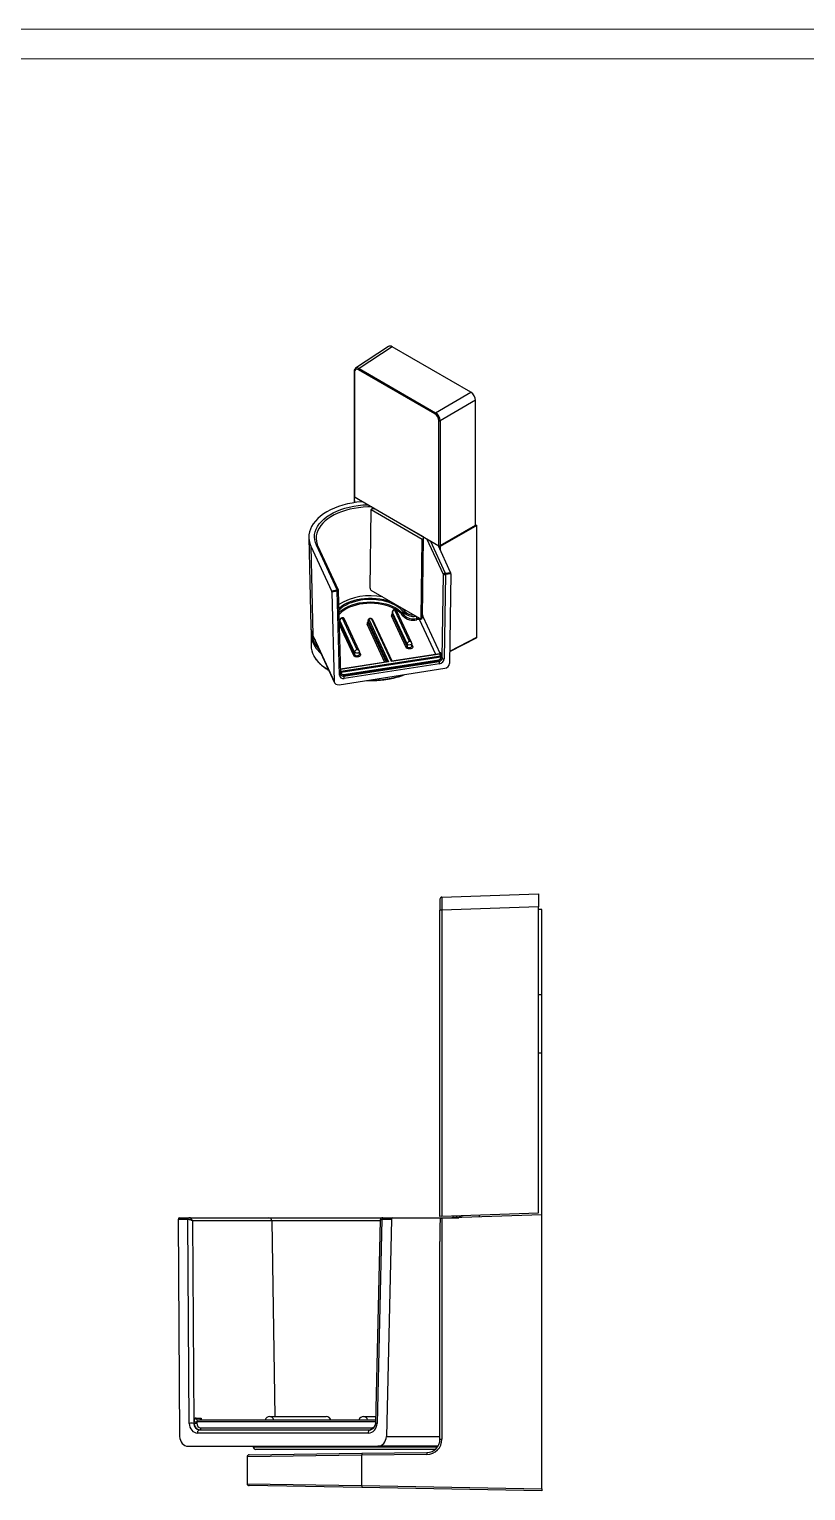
# Model space of a CAD drawing. Header units: millimetres. Extents: x -1 to 4006, y -1 to 3162.
# Drawn here: x 564.6 to 682.8, y 2938.9 to 3161.4 of the extents above; entities that cross this region are included whole.
import ezdxf

# ---------------------------------------------------------------- set-up
doc = ezdxf.new("R2010")
doc.units = ezdxf.units.MM
doc.layers.add('レイヤー_1', color=179, linetype='Continuous')

msp = doc.modelspace()

# ---------------------------------------------------------------- linework, layer by layer
at = {"color": 7, "linetype": 'Continuous', "lineweight": 25}
for p, q in [((619.34525, 3113.14076), (614.32446, 3109.82277)), ((619.86208, 3113.10178), (614.84277, 3109.78476)), ((631.88376, 3106.16181), (619.86208, 3113.10178)), ((614.09579, 3109.31762), (614.09579, 3090.28885)), ((614.13973, 3109.25639), (614.13973, 3090.22636)), ((626.39884, 3102.87299), (614.7404, 3109.60326)), ((614.84277, 3109.78476), (626.5012, 3103.05449)), ((626.5012, 3103.05449), (631.88376, 3106.16181)), ((632.59043, 3104.93781), (627.20788, 3101.83049)), ((632.59043, 3085.91191), (632.59043, 3104.93781)), ((626.99951, 3082.80257), (626.99951, 3101.83259)), ((627.20788, 3101.83049), (627.20788, 3082.8046)), ((614.09551, 3090.16621), (614.09551, 3089.34894)), ((614.13626, 3090.22844), (614.13581, 3090.22814)), ((614.13973, 3090.22636), (626.99951, 3082.80257)), ((614.40498, 3090.07324), (614.16318, 3090.10702)), ((616.52332, 3076.31595), (616.66737, 3088.31134)), ((616.81074, 3088.39467), (616.66737, 3088.31134)), ((616.66737, 3088.31134), (624.45967, 3083.81294)), ((617.20193, 3088.43421), (617.23793, 3088.43781)), ((624.65717, 3084.13039), (617.20193, 3088.43421)), ((632.7731, 3085.89489), (627.2076, 3082.68196)), ((627.20788, 3082.8046), (632.59043, 3085.91191)), ((632.59043, 3086.00035), (632.7731, 3085.89489)), ((632.7731, 3068.85927), (632.7731, 3085.89489)), ((607.20743, 3084.06386), (607.49894, 3070.42827)), ((607.52617, 3082.7299), (607.80776, 3069.13579)), ((607.52617, 3082.7299), (610.677, 3075.94154)), ((611.50221, 3076.06919), (608.35138, 3082.85755)), ((611.71187, 3076.00716), (608.57815, 3082.75866)), ((624.31563, 3071.81755), (624.45967, 3083.81294)), ((624.45401, 3071.898), (624.59812, 3083.89911)), ((624.45967, 3083.81294), (624.59812, 3083.89911)), ((624.52416, 3071.9953), (624.66833, 3084.00133)), ((628.78811, 3078.74303), (626.86886, 3082.87799)), ((626.93924, 3082.83736), (627.00395, 3082.6942)), ((627.50578, 3065.65663), (627.69601, 3078.43226)), ((628.00337, 3078.41167), (627.81191, 3065.55459)), ((627.96455, 3078.61564), (628.78811, 3078.74303)), ((628.82444, 3078.53867), (628.00337, 3078.41167)), ((628.82444, 3078.53867), (628.62059, 3064.8491)), ((610.677, 3075.94154), (611.50056, 3076.06893)), ((611.53937, 3075.86495), (610.7183, 3075.73795)), ((611.87097, 3063.08879), (611.53937, 3075.86495)), ((612.0562, 3063.23109), (611.72618, 3075.9461)), ((624.11843, 3071.70373), (616.71509, 3075.97758)), ((610.7183, 3075.73795), (611.07137, 3062.13452)), ((611.93111, 3071.46484), (611.93111, 3071.07698)), ((614.1762, 3066.59936), (611.94388, 3071.40881)), ((611.94388, 3071.40881), (611.94388, 3071.02095)), ((614.53842, 3066.9616), (612.30611, 3071.77104)), ((614.87857, 3066.81327), (612.64625, 3071.62272)), ((616.20672, 3071.43334), (616.20672, 3071.06599)), ((616.2195, 3071.37731), (616.2195, 3071.00996)), ((616.36439, 3071.52221), (619.34728, 3065.09567)), ((619.78194, 3065.16291), (616.79905, 3071.58944)), ((619.8705, 3065.20591), (616.93511, 3071.53011)), ((622.0002, 3067.29927), (619.76788, 3072.10872)), ((619.89999, 3072.6975), (619.89999, 3072.30964)), ((622.14509, 3067.83202), (619.91277, 3072.64147)), ((619.91277, 3072.64147), (619.91277, 3072.25361)), ((619.91277, 3072.25361), (622.14509, 3067.44416)), ((622.50731, 3068.19425), (620.27499, 3073.0037)), ((622.84745, 3068.04593), (620.61514, 3072.85538)), ((621.67267, 3072.62444), (621.67267, 3072.257)), ((624.06079, 3071.56252), (623.63798, 3071.49711)), ((624.257, 3071.69071), (624.3993, 3071.77344)), ((624.31563, 3071.81755), (624.45401, 3071.898)), ((624.54547, 3072.12528), (624.54368, 3072.03836)), ((607.54606, 3069.29718), (607.54606, 3067.55565)), ((611.94388, 3071.02095), (614.1762, 3066.21151)), ((608.3252, 3068.05105), (611.07137, 3062.13452)), ((608.36924, 3067.85803), (611.11652, 3061.93911)), ((622.14509, 3067.83202), (622.14509, 3067.44416)), ((622.88231, 3067.50019), (622.88231, 3067.88805)), ((628.64765, 3066.66618), (632.74008, 3068.78956)), ((619.23877, 3065.10819), (612.03639, 3063.9941)), ((612.09008, 3063.70415), (627.27208, 3066.05256)), ((627.30585, 3065.84566), (612.13396, 3063.49881)), ((612.47377, 3063.18403), (626.96604, 3065.42575)), ((627.00486, 3065.21962), (612.51259, 3062.9779)), ((612.53394, 3062.9319), (627.02622, 3065.17361)), ((627.09091, 3064.83366), (612.59864, 3062.59194)), ((614.1762, 3066.59936), (614.1762, 3066.21151)), ((614.91342, 3066.26754), (614.91342, 3066.65539)), ((627.15561, 3066.30349), (619.78194, 3065.16291)), ((627.13171, 3066.3291), (619.84459, 3065.2019)), ((627.02622, 3065.17361), (627.00486, 3065.21962)), ((627.27208, 3066.05256), (627.15561, 3066.30349)), ((627.30048, 3066.44624), (627.41695, 3066.19532)), ((627.30406, 3065.75883), (627.30585, 3065.84566)), ((627.48954, 3065.78229), (627.48775, 3065.69546)), ((627.48775, 3065.69546), (627.50578, 3065.65663)), ((611.79904, 3061.63767), (627.89959, 3064.12817)), ((612.0562, 3063.23109), (612.05603, 3063.23462)), ((612.13396, 3063.49881), (612.13574, 3063.41254)), ((612.51259, 3062.9779), (612.53394, 3062.9319)), ((627.45412, 3029.2816), (642.16459, 3029.7953)), ((642.16459, 3029.7953), (642.16459, 3027.79652)), ((627.16459, 3028.98178), (627.16459, 3027.28282)), ((627.16459, 2980.67149), (627.16459, 3027.28282)), ((627.45412, 3027.28282), (627.16459, 3027.28282)), ((642.16459, 3027.79652), (627.45412, 3027.28282)), ((627.45412, 3027.28282), (627.45412, 2980.6816)), ((642.16459, 2981.1953), (642.16459, 3027.79652)), ((642.6638, 3027.41277), (642.16459, 3027.39534)), ((642.6638, 3014.40404), (642.6638, 3027.41277)), ((642.6638, 3014.40404), (642.16459, 3014.39533)), ((642.6638, 3005.58659), (642.6638, 3014.40404)), ((642.16459, 3005.5953), (642.6638, 3005.58659)), ((642.6638, 2980.91277), (642.6638, 3005.58659)), ((587.32773, 2980.17672), (587.53877, 2947.14531)), ((588.80004, 2980.17672), (587.32773, 2980.17672)), ((587.47326, 2980.47149), (588.95002, 2980.47149)), ((588.99825, 2949.15404), (588.80004, 2980.17672)), ((588.95002, 2980.47149), (588.95301, 2980.47149)), ((588.95301, 2980.47149), (601.12687, 2980.47149)), ((601.12687, 2980.47149), (618.47494, 2980.47149)), ((618.07023, 2980.08163), (617.33286, 2949.15723)), ((618.32247, 2980.17672), (617.58276, 2949.15404)), ((619.79478, 2980.17672), (618.32247, 2980.17672)), ((618.46949, 2980.47149), (618.47244, 2980.47149)), ((618.47244, 2980.47149), (619.94921, 2980.47149)), ((619.79478, 2980.17672), (619.00717, 2947.14531)), ((619.94921, 2980.47149), (630.02703, 2980.47149)), ((627.45412, 2980.6816), (627.16459, 2980.67149)), ((627.17019, 2980.37173), (627.45333, 2980.38161)), ((642.6638, 2980.91277), (627.45333, 2980.38161)), ((627.45333, 2980.38161), (627.45333, 2946.72521)), ((627.45412, 2980.6816), (642.16459, 2981.1953)), ((629.1616, 2980.57971), (629.16385, 2980.7413)), ((629.1616, 2980.57971), (629.70195, 2980.57216)), ((629.70062, 2980.52617), (630.05486, 2980.52741)), ((630.05486, 2980.52741), (630.02928, 2980.47149)), ((630.35059, 2980.67851), (630.3638, 2980.67856)), ((630.3638, 2980.59531), (630.3638, 2980.78321)), ((630.3638, 2980.59531), (630.67438, 2980.59531)), ((630.67438, 2980.59531), (630.67235, 2980.49402)), ((633.1638, 2980.58103), (633.1638, 2980.88099)), ((642.6638, 2939.18645), (642.6638, 2980.91277)), ((589.48421, 2979.98022), (589.68116, 2949.15404)), ((601.55982, 2979.98022), (589.48421, 2979.98022)), ((627.1638, 2946.72521), (627.1638, 2976.8416)), ((589.68116, 2949.15404), (589.7508, 2949.15404)), ((589.7508, 2949.15404), (589.7476, 2949.36602)), ((590.03853, 2949.96602), (590.78853, 2949.96602)), ((590.15736, 2949.37126), (590.16057, 2949.15927)), ((590.29829, 2949.67126), (617.34512, 2949.67126)), ((601.2404, 2950.17149), (609.8654, 2950.17149)), ((610.57251, 2949.67149), (614.82271, 2949.67149)), ((615.52982, 2950.17149), (617.35705, 2950.17149)), ((616.27106, 2947.68022), (590.28422, 2947.68022)), ((590.53419, 2948.17149), (616.52102, 2948.17149)), ((590.76669, 2948.47149), (616.75352, 2948.47149)), ((627.1638, 2946.72521), (627.45333, 2946.72521)), ((588.82475, 2945.67149), (617.69547, 2945.67149)), ((598.10987, 2944.37088), (615.26097, 2944.5954)), ((598.74255, 2945.67149), (598.74255, 2945.57149)), ((607.51383, 2945.17149), (599.14255, 2945.17149)), ((626.44765, 2945.17149), (607.51383, 2945.17149)), ((615.26097, 2944.5954), (625.18998, 2944.72538)), ((626.8637, 2945.67149), (617.69547, 2945.67149)), ((597.8138, 2944.07091), (597.8138, 2939.96426)), ((625.18343, 2944.4254), (615.25443, 2944.29543)), ((615.25443, 2939.66488), (615.25443, 2944.29543)), ((615.25966, 2939.36493), (598.10856, 2939.6643)), ((615.25443, 2939.66488), (642.6638, 2939.18645)), ((642.6638, 2938.88659), (615.25966, 2939.36493)), ((642.6638, 2939.18645), (642.6638, 2938.88659))]:
    msp.add_line(p, q, dxfattribs=at)
at = {"color": 9, "linetype": 'Continuous', "lineweight": 25}
for p, q in [((614.18528, 3089.36292), (614.16318, 3090.10702)), ((627.69601, 3078.43226), (625.17999, 3083.85296)), ((625.66066, 3083.57547), (627.96289, 3078.61539)), ((627.00086, 3082.5936), (627.00395, 3082.6942)), ((627.2076, 3082.68196), (627.2076, 3082.14819)), ((611.94388, 3071.40881), (611.93111, 3071.46484)), ((619.13666, 3065.09239), (616.2195, 3071.37731)), ((619.91277, 3072.64147), (619.89999, 3072.6975)), ((619.89999, 3072.30964), (619.91277, 3072.25361)), ((623.59915, 3072.0035), (623.59915, 3071.70324)), ((623.59915, 3071.70324), (624.00936, 3071.76669)), ((626.53289, 3066.23647), (624.06079, 3071.56252)), ((624.54368, 3072.03836), (627.18378, 3066.35035)), ((611.85179, 3071.10639), (611.93111, 3071.16661)), ((614.03131, 3066.06661), (611.86125, 3070.74192)), ((611.93111, 3071.07698), (611.94388, 3071.02095)), ((618.77964, 3065.03717), (616.07461, 3070.86507)), ((616.2195, 3071.00996), (618.97757, 3065.06778)), ((622.88231, 3067.74078), (623.01442, 3067.45615)), ((628.64844, 3066.71917), (632.7731, 3068.85927)), ((619.34728, 3065.09567), (612.03715, 3063.96491)), ((614.91342, 3066.50813), (615.04553, 3066.2235)), ((612.03612, 3064.00443), (612.04062, 3063.99475)), ((612.04118, 3063.80949), (612.09008, 3063.70415)), ((629.70457, 2980.76019), (629.70195, 2980.57216)), ((601.55982, 2979.98022), (602.01042, 2950.17149)), ((618.06781, 2979.98022), (601.55982, 2979.98022)), ((617.33797, 2949.37126), (590.15736, 2949.37126)), ((590.78853, 2949.96602), (590.79298, 2949.67126)), ((619.00717, 2947.14531), (627.1638, 2947.14531)), ((598.74255, 2945.57149), (607.31383, 2945.57149)), ((607.31383, 2945.57149), (626.79748, 2945.57149)), ((615.25443, 2944.29543), (597.8138, 2944.07091)), ((597.8138, 2939.96426), (615.25443, 2939.66488))]:
    msp.add_line(p, q, dxfattribs=at)
at = {"color": 7, "linetype": 'Continuous', "lineweight": 25, "flags": 128}
for points in [[(615.39888, 3089.49947), (615.26451, 3089.48903), (614.52189, 3089.41047), (613.79263, 3089.29766), (613.08146, 3089.15135), (612.39299, 3088.97247), (611.73168, 3088.7622), (611.10183, 3088.52188), (610.50751, 3088.25309), (609.95259, 3087.95756), (609.44067, 3087.63721), (608.97505, 3087.29412), (608.55877, 3086.93052), (608.19452, 3086.54875), (607.88467, 3086.15131), (607.63121, 3085.74075), (607.43581, 3085.31976), (607.29972, 3084.89106), (607.22383, 3084.45742), (607.20862, 3084.02166), (607.25421, 3083.58661), (607.36028, 3083.15509), (607.52617, 3082.7299)], [(616.52349, 3071.68129), (616.48221, 3071.67232), (616.44475, 3071.65887), (616.41256, 3071.64147), (616.38687, 3071.62077), (616.36866, 3071.59758), (616.35865, 3071.57278), (616.3572, 3071.54733), (616.36439, 3071.52221)], [(623.01442, 3067.45615), (623.03031, 3067.3513), (622.98312, 3067.24963), (622.87854, 3067.16341), (622.72918, 3067.10303), (622.55306, 3067.07579), (622.37143, 3067.08496), (622.20618, 3067.12945), (622.07725, 3067.20388), (622.0002, 3067.29927)], [(615.04553, 3066.2235), (615.06142, 3066.11864), (615.01423, 3066.01697), (614.90965, 3065.93075), (614.76029, 3065.87037), (614.58418, 3065.84313), (614.40254, 3065.85231), (614.23729, 3065.89679), (614.10836, 3065.97122), (614.03131, 3066.06661)], [(588.80004, 2980.17672), (588.80337, 2980.2345), (588.8122, 2980.28991), (588.82622, 2980.34087), (588.84488, 2980.38546), (588.8675, 2980.42202), (588.89322, 2980.44915), (588.92108, 2980.46585), (588.95002, 2980.47149)], [(588.80751, 2980.17681), (588.81074, 2980.23458), (588.81931, 2980.28997), (588.83291, 2980.34092), (588.85102, 2980.3855), (588.87296, 2980.42203), (588.89791, 2980.44916), (588.92493, 2980.46585), (588.95301, 2980.47149)], [(618.46949, 2980.47149), (618.4397, 2980.46585), (618.41102, 2980.44916), (618.38455, 2980.42203), (618.36126, 2980.3855), (618.34204, 2980.34092), (618.32761, 2980.28997), (618.31851, 2980.23458), (618.31508, 2980.17681)], [(618.47244, 2980.47149), (618.4435, 2980.46585), (618.41565, 2980.44915), (618.38993, 2980.42202), (618.36731, 2980.38546), (618.34864, 2980.34087), (618.33462, 2980.28991), (618.32579, 2980.2345), (618.32247, 2980.17672)], [(590.28422, 2947.68022), (590.28976, 2947.77651), (590.30449, 2947.86886), (590.32785, 2947.95379), (590.35896, 2948.02811), (590.39666, 2948.08903), (590.43952, 2948.13426), (590.48595, 2948.16209), (590.53419, 2948.17149)], [(590.61669, 2948.17149), (590.64596, 2948.17725), (590.6741, 2948.19432), (590.70003, 2948.22205), (590.72276, 2948.25936), (590.74141, 2948.30482), (590.75528, 2948.35668), (590.76381, 2948.41296), (590.76669, 2948.47149)], [(616.27106, 2947.68022), (616.2766, 2947.77651), (616.29132, 2947.86886), (616.31468, 2947.95379), (616.34579, 2948.02811), (616.38349, 2948.08903), (616.42636, 2948.13426), (616.47278, 2948.16209), (616.52102, 2948.17149)], [(616.60352, 2948.17149), (616.63279, 2948.17725), (616.66093, 2948.19432), (616.68686, 2948.22205), (616.70959, 2948.25936), (616.72825, 2948.30482), (616.74211, 2948.35668), (616.75064, 2948.41296), (616.75352, 2948.47149)]]:
    msp.add_lwpolyline(points, dxfattribs=at)
at = {"color": 9, "linetype": 'Continuous', "lineweight": 25, "flags": 128}
for points in [[(608.35138, 3082.85755), (608.19401, 3083.26507), (608.09707, 3083.67883), (608.06126, 3084.09584), (608.08684, 3084.51311), (608.17363, 3084.92762), (608.321, 3085.33638), (608.52789, 3085.73646), (608.7928, 3086.12497), (609.11384, 3086.49911), (609.48868, 3086.85619), (609.91462, 3087.19363), (610.38861, 3087.509), (610.90721, 3087.80003), (611.4667, 3088.06462), (612.06304, 3088.30086), (612.69194, 3088.50706), (613.34887, 3088.68173), (614.02909, 3088.82361), (614.7277, 3088.93167), (615.43967, 3089.00514), (616.15987, 3089.04349), (616.18742, 3089.04426)], [(616.77802, 3088.70331), (616.17224, 3088.6988), (615.47317, 3088.66157), (614.78209, 3088.59026), (614.10397, 3088.48536), (613.44371, 3088.34765), (612.80605, 3088.1781), (612.1956, 3087.97795), (611.61675, 3087.74864), (611.07368, 3087.49181), (610.57029, 3087.20932), (610.11021, 3086.9032), (609.69676, 3086.57566), (609.33291, 3086.22906), (609.0213, 3085.8659), (608.76415, 3085.48878), (608.56333, 3085.10044), (608.42307, 3084.71337)], [(611.79534, 3073.28153), (611.87766, 3073.35539), (612.22451, 3073.62606), (612.61791, 3073.87463), (613.05364, 3074.09842), (613.52706, 3074.29506), (614.03311, 3074.46244), (614.56638, 3074.59878), (615.12118, 3074.70261), (615.69158, 3074.77283), (616.27149, 3074.80868), (616.85471, 3074.8098), (617.43502, 3074.77615), (618.00621, 3074.70811), (618.56219, 3074.6064), (619.09701, 3074.4721), (619.60496, 3074.30666), (619.61753, 3074.30204)], [(621.67267, 3072.62444), (621.42263, 3072.93213), (621.11699, 3073.22261), (620.75925, 3073.49253), (620.35352, 3073.73881), (619.90447, 3073.9586), (619.41726, 3074.14938), (618.89747, 3074.30897), (618.35108, 3074.43553), (617.78436, 3074.5276), (617.20383, 3074.58413), (616.61616, 3074.60447), (616.02809, 3074.58839), (615.44638, 3074.53606), (614.87771, 3074.4481), (614.32861, 3074.32551), (613.8054, 3074.16969), (613.31408, 3073.98245), (612.86029, 3073.76593), (612.44924, 3073.52261), (612.08567, 3073.2553), (611.80273, 3072.99696)], [(611.81202, 3072.63894), (612.08567, 3072.88785), (612.44924, 3073.15517), (612.86029, 3073.39848), (613.31408, 3073.61501), (613.8054, 3073.80225), (614.32861, 3073.95806), (614.87771, 3074.08066), (615.44638, 3074.16862), (616.02809, 3074.22095), (616.61616, 3074.23703), (617.20383, 3074.21669), (617.78436, 3074.16016), (618.35108, 3074.06809), (618.89747, 3073.94153), (619.41726, 3073.78194), (619.90447, 3073.59115), (620.35352, 3073.37136), (620.75925, 3073.12509), (621.11699, 3072.85517), (621.42263, 3072.56469), (621.67267, 3072.257)], [(621.53365, 3072.10199), (621.29044, 3072.40128), (620.99314, 3072.68383), (620.64517, 3072.94638), (620.25053, 3073.18593), (619.81374, 3073.39972), (619.33983, 3073.58529), (618.83423, 3073.74052), (618.30276, 3073.86363), (617.75152, 3073.95319), (617.18685, 3074.00817), (616.61522, 3074.02796), (616.04321, 3074.01231), (615.47738, 3073.96142), (614.92424, 3073.87586), (614.39014, 3073.75661), (613.88122, 3073.60505), (613.40331, 3073.42292), (612.96191, 3073.21231), (612.56209, 3072.97564), (612.20845, 3072.71563), (611.90504, 3072.43526), (611.81971, 3072.34241)], [(616.2195, 3071.37731), (616.20752, 3071.41918), (616.20672, 3071.43321)], [(616.52349, 3071.68129), (616.51591, 3071.69525), (616.50863, 3071.70397), (616.50192, 3071.70712), (616.50055, 3071.70704)], [(621.33866, 3073.30845), (621.565, 3073.08453), (621.81169, 3072.77944)], [(624.52497, 3072.06288), (624.53333, 3072.05429), (624.54368, 3072.03836)], [(624.52602, 3072.15046), (624.53512, 3072.1412), (624.54547, 3072.12528)], [(616.20672, 3071.06599), (616.20752, 3071.05183), (616.2195, 3071.00996)], [(608.36924, 3067.85803), (608.34125, 3067.93559), (608.3252, 3068.05105)], [(622.88231, 3067.88805), (622.8791, 3067.85979), (622.83207, 3067.77981), (622.73559, 3067.7163), (622.60437, 3067.67894), (622.45836, 3067.67342), (622.31981, 3067.70057), (622.2098, 3067.75626), (622.14509, 3067.83202)], [(622.14509, 3067.44416), (622.2098, 3067.36841), (622.31981, 3067.31271), (622.45836, 3067.28556), (622.60437, 3067.29109), (622.73559, 3067.32845), (622.83207, 3067.39195), (622.8791, 3067.47194), (622.88231, 3067.50019)], [(614.91342, 3066.65539), (614.91021, 3066.62714), (614.86318, 3066.54715), (614.76671, 3066.48365), (614.63548, 3066.44629), (614.48947, 3066.44076), (614.35092, 3066.46791), (614.24091, 3066.52361), (614.1762, 3066.59936)], [(614.1762, 3066.21151), (614.24091, 3066.13575), (614.35092, 3066.08006), (614.48947, 3066.05291), (614.63548, 3066.05843), (614.76671, 3066.09579), (614.86318, 3066.15929), (614.91021, 3066.23928), (614.91342, 3066.26754)], [(611.87097, 3063.08879), (611.91682, 3063.09938), (611.95842, 3063.11479), (611.99418, 3063.13442), (612.02272, 3063.15751), (612.04294, 3063.18317), (612.05408, 3063.21043), (612.0562, 3063.23109)], [(612.04394, 3063.70339), (612.06212, 3063.70213), (612.09008, 3063.70415)]]:
    msp.add_lwpolyline(points, dxfattribs=at)
at = {"color": 9, "linetype": 'Continuous', "lineweight": 25}
for centre, radius, start, end in [((614.16779, 3109.3229), 0.07219, 184.1832765, 247.1220258), ((608.40174, 3082.66357), 0.20041, 28.3276203, 104.5523252), ((612.37659, 3071.46851), 0.31064, 29.764675, 103.1152706), ((616.82935, 3071.47324), 0.12008, 28.2669909, 104.6129546), ((619.98316, 3072.18614), 0.22878, 111.3165775, 199.781633), ((620.34548, 3072.70116), 0.31064, 29.764675, 103.1152706), ((623.12357, 3074.07039), 2.04839, 224.9021409, 280.7323341), ((623.07994, 3074.01762), 1.77244, 224.3126295, 273.1063424), ((624.59552, 3071.76992), 0.57353, 181.0561157, 201.1997792), ((624.40442, 3072.00768), 0.12037, 294.3264069, 354.0964063), ((610.69359, 3070.50846), 3.19566, 181.4378163, 205.4383871), ((608.28577, 3069.14331), 0.47806, 180.9002816, 204.3602576), ((611.79404, 3071.03169), 0.15022, 294.8901737, 355.9022727), ((616.30062, 3070.93762), 0.23737, 113.3026113, 197.7955992), ((614.60891, 3066.65906), 0.31064, 29.764675, 103.1152706), ((622.5778, 3067.89172), 0.31064, 29.764675, 103.1152706), ((622.98639, 3067.5791), 0.1261, 214.3713058, 282.8440796), ((615.0175, 3066.34644), 0.1261, 214.3713058, 282.8440796), ((612.15731, 3063.32566), 0.17472, 97.6815208, 127.8262701), ((612.15921, 3063.23901), 0.17512, 97.702142, 127.5908608), ((612.41188, 3063.36586), 0.40082, 208.3276203, 284.5523252), ((601.21061, 2949.50998), 0.66218, 14.096521, 87.4212018), ((609.83561, 2949.50998), 0.66218, 14.096521, 87.4212018), ((615.50003, 2949.50998), 0.66218, 14.096521, 87.4212018), ((617.37318, 2942.53095), 6.6264, 88.1875561, 90.3486078), ((616.73035, 2949.07624), 0.6052, 272.1941364, 337.2122803)]:
    msp.add_arc(centre, radius, start, end, dxfattribs=at)
at = {"color": 7, "linetype": 'Continuous', "lineweight": 25}
for centre, radius, start, end in [((614.97181, 3109.59237), 0.23166, 123.8500426, 177.3047975), ((626.63024, 3102.8621), 0.23166, 123.8500426, 177.3047975), ((627.10578, 3102.03848), 0.23169, 242.6993468, 296.1459996), ((611.13736, 3083.92976), 2.82514, 163.8967069, 198.3964228), ((627.38943, 3078.40804), 0.60979, 0.2855081, 19.8786), ((627.43122, 3078.40847), 0.57215, 0.3205981, 21.2289551), ((610.96723, 3075.86175), 0.57215, 0.3205981, 21.2289551), ((611.00424, 3075.8622), 0.53927, 0.3664267, 22.5711263), ((616.56685, 3065.88923), 9.2971, 78.6100364, 120.9867293), ((612.30611, 3071.46484), 0.375, 24.8984614, 180), ((612.34885, 3071.36608), 0.40721, 96.024798, 173.9768652), ((616.38148, 3071.36022), 0.16288, 96.024798, 173.9768652), ((616.59044, 3071.42285), 0.26697, 38.6095758, 104.5242514), ((619.75079, 3072.2707), 0.16288, 276.024798, 353.9768652), ((620.27499, 3072.6975), 0.375, 24.8984614, 180), ((620.31773, 3072.59874), 0.40721, 96.024798, 173.9768652), ((621.49829, 3072.27355), 0.17517, 281.647, 354.5770007), ((623.13303, 3073.70326), 2.2632, 225.0338398, 282.8919647), ((621.84705, 3072.60789), 0.17516, 101.6452328, 174.5767854), ((623.13688, 3073.72293), 2.07192, 225.0336808, 282.8920021), ((624.1713, 3071.70429), 0.57215, 180.1059504, 201.2299234), ((624.00236, 3072.10476), 0.54539, 276.1511203, 353.0063554), ((616.05751, 3071.02705), 0.16288, 276.024798, 353.9768652), ((614.58116, 3066.55663), 0.40721, 96.024798, 173.9768652), ((621.9831, 3067.46126), 0.16288, 276.024798, 353.9768652), ((622.55005, 3067.78929), 0.40721, 96.024798, 173.9768652), ((622.50731, 3067.88805), 0.375, 0, 24.8984614), ((614.01421, 3066.2286), 0.16288, 276.024798, 353.9768652), ((614.53842, 3066.65539), 0.375, 0, 24.8984614), ((626.92513, 3065.80532), 0.38177, 276.1511203, 353.0063554), ((627.53825, 3065.4268), 0.57222, 180.1058974, 201.2272036), ((626.94642, 3065.76187), 0.54539, 276.1511203, 353.0063554), ((626.13733, 3064.82832), 0.95359, 0.3205981, 21.2289551), ((627.13808, 3066.46617), 0.16362, 276.1511203, 353.0063554), ((627.25455, 3066.21524), 0.16362, 276.1511203, 353.0063554), ((627.34624, 3065.5832), 0.18063, 38.4262014, 103.5056667), ((627.34803, 3065.67003), 0.18063, 38.4262014, 103.5056667), ((627.74035, 3065.85014), 0.30409, 219.521523, 283.6123042), ((612.40085, 3063.44043), 0.26657, 186.0048176, 285.8750673), ((613.04598, 3063.18508), 0.57222, 180.1058974, 201.2272036), ((611.64506, 3062.5866), 0.95359, 0.3205981, 21.2289551), ((627.46459, 3028.98178), 0.3, 92, 180), ((601.09163, 2980.00402), 0.46879, 357.0888619, 85.6889066), ((628.16169, 2980.59367), 1, 357.4993647, 359.2), ((640.8773, 3239.51013), 259.22501, 267.4094399, 267.5288842), ((628.1521, 2980.5938), 1.55, 357.4993647, 359.2), ((589.3397, 2933.66259), 15.49521, 88.7373206, 91.2626794), ((589.62811, 2974.7554), 25.38966, 270.2696485, 271.1944405), ((590.68717, 2949.10642), 0.93758, 177.0888619, 265.6889066), ((589.63131, 2974.54341), 25.38966, 270.2696485, 271.1944405), ((590.31944, 2949.95174), 0.28127, 177.0888619, 265.6889066), ((590.81603, 2949.12594), 0.65631, 177.0888619, 265.6889066), ((601.2404, 2949.42149), 0.75, 90, 160.5472899), ((609.8654, 2949.42149), 0.75, 19.4712206, 90), ((615.52982, 2949.42149), 0.75, 90, 160.5287794), ((625.15333, 2946.72521), 2.3, 270.75, 0), ((625.1638, 2946.72521), 2, 270.75, 0), ((599.14255, 2945.57149), 0.4, 180, 270), ((617.40901, 2944.39849), 2.15705, 174.7623282, 182.7386233), ((627.33802, 2944.52847), 2.15705, 174.7623282, 182.7386233), ((598.1138, 2944.07091), 0.3, 90.75, 180), ((598.1138, 2939.96426), 0.3, 181.2089822, 269), ((617.40825, 2939.55244), 2.15675, 177.0116064, 184.9877845)]:
    msp.add_arc(centre, radius, start, end, dxfattribs=at)
for centre, major_axis, ratio, start_param, end_param in [((619.86294, 3112.28424), (-0.50057, 0.8671), 0.576678737, 5.498477198, 6.318052268), ((614.74113, 3108.90836), (-0.42548, 0.73704), 0.576678737, 5.498477198, 7.06805555), ((614.8472, 3108.96959), (-0.50822, 0.86225), 0.576858264, 0.029648687, 0.081519385), ((631.8829, 3105.34527), (-0.49996, 0.86605), 0.57808521, 3.927681267, 5.497259619), ((626.3981, 3102.17893), (-0.42497, 0.73614), 0.57808521, 3.927681267, 5.497259619), ((626.50417, 3102.24016), (-0.49996, 0.86605), 0.57183331, 3.927680789, 5.49725914), ((614.24551, 3090.16923), (0.14997, 0.0047), 0.59707299, 2.372388896, 3.701475007), ((614.24579, 3090.29187), (0.14997, 0.0047), 0.59707299, 3.122880475, 3.908278638), ((614.20182, 3090.19446), (0.14993, 0.00462), 0.597813802, 4.116287164, 4.433346048), ((614.24551, 3088.7238), (-0.10517, 7.08057), 0.015105516, 1.372416132, 1.481406294), ((616.9844, 3088.29078), (0.25003, 0.00472), 0.589244967, 1.519476255, 2.327420681), ((616.67291, 3083.72203), (8.00107, 0.15107), 0.589244967, 1.493508007, 1.519476255), ((624.41829, 3083.99929), (0.25003, 0.00472), 0.589244967, 5.503919919, 6.311864345), ((616.67291, 3083.72203), (8.00107, 0.15107), 0.589244967, 0.028679037, 0.054647286), ((627.10558, 3082.86807), (0.14997, 0.0047), 0.59707299, 3.908278638, 5.44416838), ((627.14899, 3082.72021), (0.15011, 0.00461), 0.596359836, 3.384495472, 3.701554356), ((627.1053, 3081.30001), (0.10702, 6.95811), 0.015105195, 1.37302502, 1.390404162), ((627.1053, 3082.74544), (0.14997, 0.0047), 0.59707299, 4.115082269, 5.44416838), ((627.93746, 3078.46605), (0.23951, 0.0763), 0.557133649, 1.290401944, 2.843744978), ((627.93746, 3078.46605), (0.25025, 0.01941), 0.243781779, 3.389447878, 4.942790912), ((627.93869, 3078.67141), (0.10001, 0.00002), 0.577375596, 4.956623562, 4.973772268), ((627.93869, 3078.54893), (0.24999, -0.00224), 0.566768586, 4.961986664, 4.97913537), ((628.78558, 3078.62016), (-0.02078, 0.14857), 0.221368788, 4.101210098, 5.654553132), ((610.67953, 3075.81945), (-0.02506, 0.14791), 0.201219971, 4.09511829, 5.648461325), ((611.47464, 3076.12469), (0.10002, -0.00002), 0.577199762, 4.974604328, 4.991753034), ((611.47464, 3076.00221), (0.24998, 0.0039), 0.571166143, 4.965411804, 4.98256051), ((616.71781, 3076.20367), (-0.13462, 0.23982), 0.585386723, 0.7924045, 2.363200827), ((624.12114, 3071.92982), (-0.13462, 0.23982), 0.585386723, 2.363200827, 3.933997153), ((616.58172, 3069.36434), (9.03546, 0.10205), 0.584671495, 3.058673095, 3.436727546), ((616.58172, 3067.4661), (9.03535, -0.13205), 0.567294615, 3.149883518, 3.449188973), ((632.66697, 3068.92061), (-0.0751, 0.12997), 0.577029903, 3.11542325, 3.926310919), ((619.34728, 3064.97319), (0.17583, -0.0941), 0.565783956, 1.864810128, 2.496646977), ((619.78194, 3065.04042), (0.08476, 0.15838), 0.402585013, 0.294013801, 0.92585065), ((627.02283, 3065.58918), (0.4502, 0.21758), 0.803763214, 4.348890998, 5.902234033), ((627.08752, 3065.45336), (0.67705, 0.32268), 0.798764423, 4.353316542, 5.906659577), ((627.29542, 3066.2005), (-0.04157, 0.29714), 0.221368788, 5.654553132, 7.225349459), ((627.26702, 3065.9293), (-0.01862, 0.1489), 0.231304222, 4.087281122, 5.658077449), ((627.41189, 3065.94957), (-0.04157, 0.29714), 0.221368788, 4.083756806, 5.654553132), ((627.8962, 3064.74787), (0.67705, 0.32268), 0.798764423, 4.353316542, 5.906659577), ((612.59525, 3063.21165), (0.67705, 0.32268), 0.798764423, 2.799973508, 4.353316542), ((612.09513, 3063.58246), (-0.02717, 0.14758), 0.191032806, 4.075092855, 5.645889182), ((611.79565, 3062.25738), (0.67705, 0.32268), 0.798764423, 2.799973508, 4.353316542), ((627.46459, 3027.28075), (-0.01047, 2.00085), 0.005227134, 0.000155159, 1.569733511), ((587.47779, 2980.17149), (-0.00605, 0.29998), 0.499847722, 6.273112053, 7.826455088), ((589.04998, 2980.17149), (0.5, 0.00192), 0.014301987, 2.077054504, 2.09420321), ((589.05126, 2979.97149), (0.49917, -0.10901), 0.348717505, 0.60200816, 2.155351194), ((589.05126, 2979.97149), (-0.27401, 0.45241), 0.776979339, 4.28999616, 5.843339195), ((618.57251, 2980.17149), (0.49997, -0.00715), 0.003831882, 2.094586985, 2.111735691), ((619.94467, 2980.17149), (0.00605, 0.29998), 0.499847722, 0.010073254, 1.563416288), ((627.4638, 2976.8416), (0, 17.19222), 0.01744975, 1.363992696, 1.570796327), ((590.29732, 2949.18022), (0.05229, 1.49932), 0.865761865, 1.618436739, 3.171779773), ((590.54728, 2949.17149), (0.0522, 0.99898), 0.865433339, 1.633444651, 3.186787685), ((590.0476, 2949.36602), (-0.01209, 0.59997), 0.499847722, 6.273112053, 7.84390838), ((590.30736, 2949.37126), (-0.01209, 0.29994), 0.49939163, 6.263065335, 7.833861662), ((591.04829, 2949.97126), (0.38201, 0.2685), 0.350283764, 2.050588483, 3.603931517), ((616.28415, 2949.18022), (0.05229, 1.49932), 0.865761865, 3.171779773, 4.725122807), ((588.83784, 2947.17149), (0.05229, 1.49932), 0.865761865, 1.618436739, 3.171779773), ((617.70856, 2947.17149), (0.05229, 1.49932), 0.865761865, 3.171779773, 4.725122807)]:
    msp.add_ellipse(centre, major_axis=major_axis, ratio=ratio, start_param=start_param, end_param=end_param, dxfattribs=at)
at = {"color": 9, "linetype": 'Continuous', "lineweight": 25}
for centre, major_axis, ratio, start_param, end_param in [((614.8472, 3108.96959), (-0.50822, 0.86225), 0.576858264, 5.493258924, 6.312833994), ((611.47678, 3075.91985), (0.23837, 0.07905), 0.555337999, 0.072780782, 1.283551213), ((611.47678, 3075.91985), (0.24931, 0.02759), 0.251390641, 4.955408668, 6.261952712), ((624.46783, 3072.29256), (-0.04157, 0.29714), 0.221368788, 4.083756806, 4.830323452), ((616.58033, 3069.48601), (8.88546, 0.10207), 0.584795277, 3.163475888, 3.64170237), ((616.58172, 3069.36434), (9.03546, 0.10205), 0.584671495, 3.436727546, 3.720539216), ((616.58172, 3067.4661), (9.03535, -0.13205), 0.567294615, 3.449188973, 3.937799903), ((627.15056, 3066.18023), (-0.01862, 0.1489), 0.231304222, 5.658077449, 6.289914298), ((612.53055, 3063.34747), (0.4502, 0.21758), 0.803763214, 3.140500146, 4.348890998), ((616.58172, 3067.4661), (9.03535, -0.13205), 0.567294615, 4.696161036, 5.309893733), ((618.56774, 2979.97149), (0.49586, -0.12261), 0.332308245, 2.185446845, 3.21526726), ((591.04829, 2949.97126), (0.17214, 0.5959), 0.403134669, 1.69545293, 2.229577887)]:
    msp.add_ellipse(centre, major_axis=major_axis, ratio=ratio, start_param=start_param, end_param=end_param, dxfattribs=at)
at = {"color": 7, "linetype": 'Continuous', "lineweight": 25}
for points, knots in [([(614.29694, 3109.79447), (614.27513, 3109.77856), (614.2125, 3109.73285), (614.14674, 3109.61417), (614.10222, 3109.46911), (614.09773, 3109.36339), (614.09579, 3109.31762)], [0, 0, 0, 0, 0.159145224, 0.457028693, 0.764918905, 1, 1, 1, 1]), ([(608.57815, 3082.75866), (608.55008, 3082.82001), (608.5004, 3082.92858), (608.46856, 3083.03846), (608.4547, 3083.08624)], [0, 0, 0, 0, 0.565074877, 1, 1, 1, 1]), ([(611.72426, 3075.94594), (611.72416, 3075.96069), (611.72401, 3075.98317), (611.71247, 3076.00203), (611.70849, 3076.00852)], [0, 0, 0, 0, 0.655688417, 1, 1, 1, 1]), ([(616.50056, 3071.70704), (616.47525, 3071.70193), (616.40612, 3071.68796), (616.31183, 3071.64015), (616.23938, 3071.56128), (616.20564, 3071.48677), (616.20985, 3071.44448), (616.21096, 3071.4333)], [0, 0, 0, 0, 0.166799517, 0.455612839, 0.703165934, 0.921580348, 1, 1, 1, 1]), ([(616.93511, 3071.53011), (616.92014, 3071.55502), (616.8883, 3071.60799), (616.80348, 3071.6676), (616.68909, 3071.70829), (616.57969, 3071.71689), (616.51714, 3071.70911), (616.50056, 3071.70704)], [0, 0, 0, 0, 0.183380088, 0.389862404, 0.637280727, 0.903835761, 1, 1, 1, 1]), ([(624.39787, 3071.77567), (624.4106, 3071.78269), (624.44137, 3071.79964), (624.47633, 3071.84015), (624.50258, 3071.88533), (624.51641, 3071.9259), (624.52238, 3071.95907), (624.52414, 3071.98427), (624.52417, 3071.9989), (624.52419, 3072.00577)], [0, 0, 0, 0, 0.155369582, 0.375400722, 0.563293731, 0.714819506, 0.834581488, 0.922371711, 1, 1, 1, 1]), ([(624.39868, 3071.77475), (624.40027, 3071.77513), (624.41661, 3071.77894), (624.43482, 3071.80824), (624.45134, 3071.85068), (624.45322, 3071.88393), (624.45401, 3071.898)], [0, 0, 0, 0, 0.041104116, 0.421886224, 0.755310497, 1, 1, 1, 1]), ([(607.50612, 3070.40974), (607.50682, 3070.33581), (607.5089, 3070.11683), (607.57132, 3069.75523), (607.68221, 3069.33791), (607.79649, 3069.07164), (607.85181, 3068.94277)], [0, 0, 0, 0, 0.147682217, 0.437389372, 0.727703265, 1, 1, 1, 1]), ([(607.80776, 3069.13579), (607.87079, 3069.00172), (608.03234, 3068.65807), (608.20447, 3068.31007), (608.31412, 3068.07483), (608.3252, 3068.05105)], [0, 0, 0, 0, 0.365099192, 0.935841376, 1, 1, 1, 1]), ([(607.85167, 3068.9469), (607.93702, 3068.76561), (608.11309, 3068.39165), (608.28188, 3068.03886), (608.36884, 3067.8571)], [0, 0, 0, 0, 0.484793518, 1, 1, 1, 1]), ([(607.9626, 3065.99489), (608.02297, 3065.88755), (608.15554, 3065.65183), (608.42092, 3065.3011), (608.74507, 3064.94244), (609.11709, 3064.59886), (609.53547, 3064.27367), (609.90949, 3064.01733), (610.15726, 3063.87818), (610.23738, 3063.83319)], [0, 0, 0, 0, 0.131879736, 0.289622786, 0.44783654, 0.60639489, 0.765172434, 0.924066317, 1, 1, 1, 1]), ([(627.22786, 3066.39947), (627.22795, 3066.39982), (627.2283, 3066.40113), (627.2249, 3066.39154), (627.21063, 3066.36978), (627.17872, 3066.34102), (627.14668, 3066.3336), (627.13075, 3066.32991)], [0, 0, 0, 0, 0.063046813, 0.231090822, 0.427596671, 0.715340354, 1, 1, 1, 1]), ([(612.08428, 3063.1337), (612.07601, 3063.14783), (612.05932, 3063.17633), (612.05724, 3063.21273), (612.0562, 3063.23109)], [0, 0, 0, 0, 0.495638031, 1, 1, 1, 1]), ([(616.03788, 3062.29335), (616.08536, 3062.29047), (616.36404, 3062.27351), (616.87713, 3062.2724), (617.57208, 3062.29169), (618.26152, 3062.3442), (618.94099, 3062.42627), (619.6065, 3062.53842), (620.25452, 3062.67943), (620.87961, 3062.84996), (621.4078, 3063.01939), (621.71374, 3063.14234), (621.83094, 3063.18945)], [0, 0, 0, 0, 0.023249799, 0.136485967, 0.249725784, 0.362974524, 0.476238998, 0.589526, 0.70284223, 0.816194129, 0.929587548, 1, 1, 1, 1]), ([(618.46949, 2980.47149), (618.42236, 2980.4671), (618.32711, 2980.45822), (618.1972, 2980.38175), (618.1087, 2980.26539), (618.07023, 2980.1558), (618.07389, 2980.0958), (618.07484, 2980.08021)], [0, 0, 0, 0, 0.223832246, 0.452424837, 0.699176465, 0.921864416, 1, 1, 1, 1]), ([(629.14976, 2980.44085), (629.15192, 2980.45537), (629.15725, 2980.49115), (629.15944, 2980.52809), (629.16074, 2980.55004)], [0, 0, 0, 0, 0.405869598, 1, 1, 1, 1]), ([(630.05486, 2980.52741), (630.06056, 2980.53555), (630.08473, 2980.57007), (630.14437, 2980.62253), (630.24076, 2980.66915), (630.31378, 2980.67537), (630.35059, 2980.67851)], [0, 0, 0, 0, 0.086436248, 0.36652071, 0.680573612, 1, 1, 1, 1]), ([(617.33286, 2949.15723), (617.33061, 2949.11587), (617.32354, 2948.98596), (617.27103, 2948.7731), (617.15865, 2948.54491), (617.00529, 2948.3624), (616.82524, 2948.23677), (616.66025, 2948.17892), (616.55836, 2948.17348), (616.52102, 2948.17149)], [0, 0, 0, 0, 0.076070337, 0.238904439, 0.401751808, 0.564992387, 0.73040008, 0.901174837, 1, 1, 1, 1])]:
    msp.add_open_spline(points, degree=3, knots=knots, dxfattribs=at)
at = {"color": 9, "linetype": 'Continuous', "lineweight": 25}
msp.add_open_spline([(629.70062, 2980.52617), (629.69976, 2980.50791), (629.69888, 2980.48899), (629.69227, 2980.47207), (629.69204, 2980.47149)], degree=3, knots=[0, 0, 0, 0, 0.965403155, 1, 1, 1, 1], dxfattribs=at)
at = {"layer": 'レイヤー_1', "color": 179, "lineweight": 18}
for p, q in [((428.64035, 3161.44573), (828.57512, 3161.44573)), ((433.21613, 3156.94574), (823.99934, 3156.94574))]:
    msp.add_line(p, q, dxfattribs=at)

doc.saveas('drawing.dxf')
